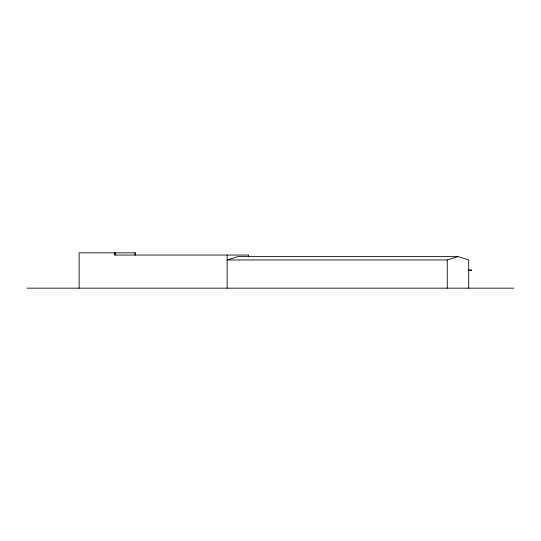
<?xml version="1.0" encoding="UTF-8"?>
<svg xmlns="http://www.w3.org/2000/svg" width="541" height="541" viewBox="0 0 541 541"><rect width="100%" height="100%" fill="white"/><g stroke="black" fill="none" stroke-linecap="round" stroke-linejoin="round"><path stroke-width="0.81" d="M457.977 256.63L237.878 256.63L227.139 259.95L447.238 259.95L457.977 256.63L468.709 259.95L468.709 288.157M468.229 270.006L471.603 270.006L471.603 270.446L468.229 270.446M27.05 288.157L513.95 288.157M447.238 259.95L447.238 288.157M248.61 256.684L248.61 255.048L114.665 255.048L114.665 252.843M227.139 255.048L227.139 288.157M135.473 255.048L135.473 252.843L79.128 252.843L79.128 288.157M134.919 252.843L134.919 255.048M115.219 252.843L115.219 255.048"/></g></svg>
